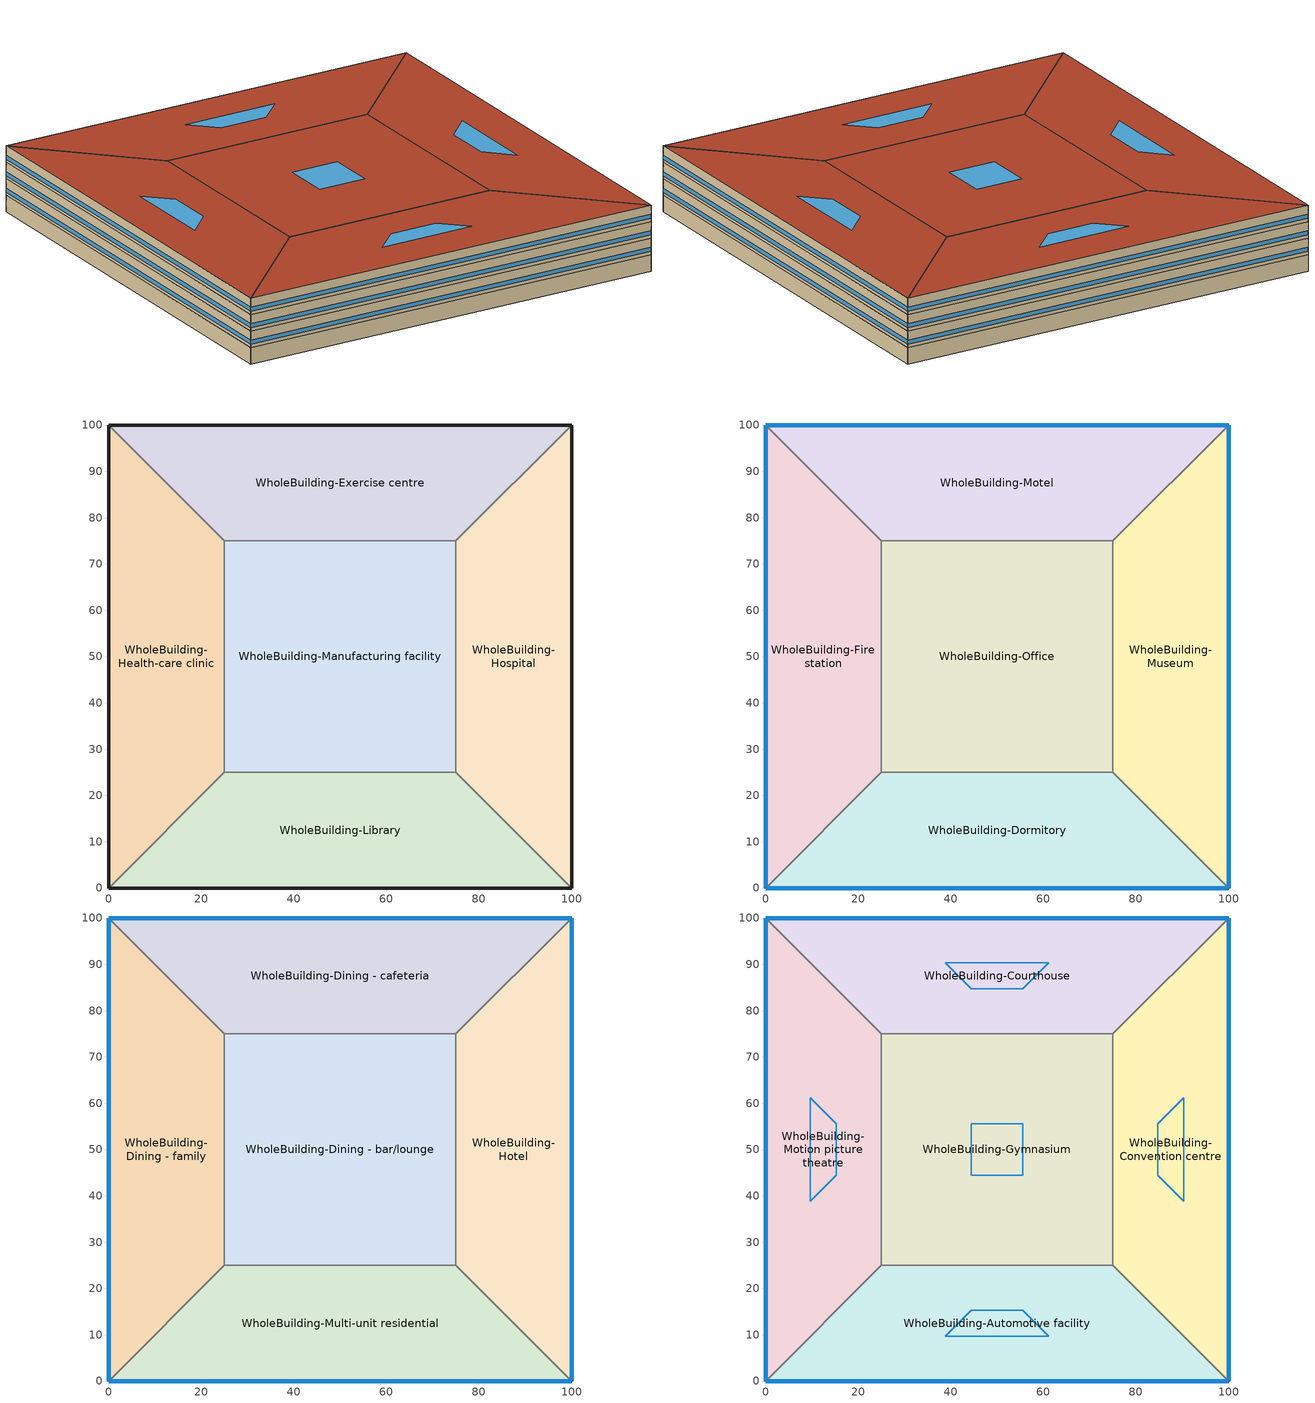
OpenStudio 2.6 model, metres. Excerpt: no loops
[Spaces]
WholeBuilding-Health-care clinic
 floor ground: 0,0 0,100 25,75 25,25 z0
 wall ground: 0,100 0,0 z0:3.8
 wall to WholeBuilding-Exercise centre: 25,75 0,100 z0:3.8
 wall to WholeBuilding-Manufacturing facility: 25,25 25,75 z0:3.8
 wall to WholeBuilding-Library: 0,0 25,25 z0:3.8
WholeBuilding-Exercise centre
 floor ground: 0,100 100,100 75,75 25,75 z0
 wall ground: 100,100 0,100 z0:3.8
 wall to WholeBuilding-Hospital: 75,75 100,100 z0:3.8
 wall to WholeBuilding-Manufacturing facility: 25,75 75,75 z0:3.8
WholeBuilding-Hospital
 floor ground: 100,100 100,0 75,25 75,75 z0
 wall ground: 100,0 100,100 z0:3.8
 wall to WholeBuilding-Library: 75,25 100,0 z0:3.8
 wall to WholeBuilding-Manufacturing facility: 75,75 75,25 z0:3.8
WholeBuilding-Library
 floor ground: 100,0 0,0 25,25 75,25 z0
 wall ground: 0,0 100,0 z0:3.8
 wall to WholeBuilding-Manufacturing facility: 75,25 25,25 z0:3.8
WholeBuilding-Manufacturing facility
 floor ground: 25,25 25,75 75,75 75,25 z0
WholeBuilding-Fire station
 floor to WholeBuilding-Health-care clinic: 0,0 0,100 25,75 25,25 z3.8
 wall outside: 0,100 0,0 z3.8:7.6
 wall to WholeBuilding-Motel: 25,75 0,100 z3.8:7.6
 wall to WholeBuilding-Office: 25,25 25,75 z3.8:7.6
 wall to WholeBuilding-Dormitory: 0,0 25,25 z3.8:7.6
 window: 0,99.97 0,0.03 z4.56:5.51
WholeBuilding-Motel
 floor to WholeBuilding-Exercise centre: 0,100 100,100 75,75 25,75 z3.8
 wall outside: 100,100 0,100 z3.8:7.6
 wall to WholeBuilding-Museum: 75,75 100,100 z3.8:7.6
 wall to WholeBuilding-Office: 25,75 75,75 z3.8:7.6
 window: 99.97,100 0.03,100 z4.56:5.51
WholeBuilding-Museum
 floor to WholeBuilding-Hospital: 100,100 100,0 75,25 75,75 z3.8
 wall outside: 100,0 100,100 z3.8:7.6
 wall to WholeBuilding-Dormitory: 75,25 100,0 z3.8:7.6
 wall to WholeBuilding-Office: 75,75 75,25 z3.8:7.6
 window: 100,0.03 100,99.97 z4.56:5.51
WholeBuilding-Dormitory
 floor to WholeBuilding-Library: 100,0 0,0 25,25 75,25 z3.8
 wall outside: 0,0 100,0 z3.8:7.6
 wall to WholeBuilding-Office: 75,25 25,25 z3.8:7.6
 window: 0.03,0 99.97,0 z4.56:5.51
WholeBuilding-Office
 floor to WholeBuilding-Manufacturing facility: 25,25 25,75 75,75 75,25 z3.8
WholeBuilding-Dining - family
 floor to WholeBuilding-Fire station: 0,0 0,100 25,75 25,25 z7.6
 wall outside: 0,100 0,0 z7.6:11.4
 wall to WholeBuilding-Dining - cafeteria: 25,75 0,100 z7.6:11.4
 wall to WholeBuilding-Dining - bar/lounge: 25,25 25,75 z7.6:11.4
 wall to WholeBuilding-Multi-unit residential: 0,0 25,25 z7.6:11.4
 window: 0,99.97 0,0.03 z8.36:9.31
WholeBuilding-Dining - cafeteria
 floor to WholeBuilding-Motel: 0,100 100,100 75,75 25,75 z7.6
 wall outside: 100,100 0,100 z7.6:11.4
 wall to WholeBuilding-Hotel: 75,75 100,100 z7.6:11.4
 wall to WholeBuilding-Dining - bar/lounge: 25,75 75,75 z7.6:11.4
 window: 99.97,100 0.03,100 z8.36:9.31
WholeBuilding-Hotel
 floor to WholeBuilding-Museum: 100,100 100,0 75,25 75,75 z7.6
 wall outside: 100,0 100,100 z7.6:11.4
 wall to WholeBuilding-Multi-unit residential: 75,25 100,0 z7.6:11.4
 wall to WholeBuilding-Dining - bar/lounge: 75,75 75,25 z7.6:11.4
 window: 100,0.03 100,99.97 z8.36:9.31
WholeBuilding-Multi-unit residential
 floor to WholeBuilding-Dormitory: 100,0 0,0 25,25 75,25 z7.6
 wall outside: 0,0 100,0 z7.6:11.4
 wall to WholeBuilding-Dining - bar/lounge: 75,25 25,25 z7.6:11.4
 window: 0.03,0 99.97,0 z8.36:9.31
WholeBuilding-Dining - bar/lounge
 floor to WholeBuilding-Office: 25,25 25,75 75,75 75,25 z7.6
WholeBuilding-Motion picture theatre
 floor to WholeBuilding-Dining - family: 0,0 0,100 25,75 25,25 z11.4
 wall outside: 0,100 0,0 z11.4:15.2
 wall to WholeBuilding-Courthouse: 25,75 0,100 z11.4:15.2
 wall to WholeBuilding-Gymnasium: 25,25 25,75 z11.4:15.2
 wall to WholeBuilding-Automotive facility: 0,0 25,25 z11.4:15.2
 window: 0,99.97 0,0.03 z12.16:13.11
 roof outside: 25,25 25,75 0,100 0,0 z15.2
 skylight: 15.3,44.41 15.3,55.59 9.7,61.18 9.7,38.82 z15.2
WholeBuilding-Courthouse
 floor to WholeBuilding-Dining - cafeteria: 0,100 100,100 75,75 25,75 z11.4
 wall outside: 100,100 0,100 z11.4:15.2
 wall to WholeBuilding-Convention centre: 75,75 100,100 z11.4:15.2
 wall to WholeBuilding-Gymnasium: 25,75 75,75 z11.4:15.2
 window: 99.97,100 0.03,100 z12.16:13.11
 roof outside: 25,75 75,75 100,100 0,100 z15.2
 skylight: 44.41,84.7 55.59,84.7 61.18,90.3 38.82,90.3 z15.2
WholeBuilding-Convention centre
 floor to WholeBuilding-Hotel: 100,100 100,0 75,25 75,75 z11.4
 wall outside: 100,0 100,100 z11.4:15.2
 wall to WholeBuilding-Automotive facility: 75,25 100,0 z11.4:15.2
 wall to WholeBuilding-Gymnasium: 75,75 75,25 z11.4:15.2
 window: 100,0.03 100,99.97 z12.16:13.11
 roof outside: 75,75 75,25 100,0 100,100 z15.2
 skylight: 84.7,55.59 84.7,44.41 90.3,38.82 90.3,61.18 z15.2
WholeBuilding-Automotive facility
 floor to WholeBuilding-Multi-unit residential: 100,0 0,0 25,25 75,25 z11.4
 wall outside: 0,0 100,0 z11.4:15.2
 wall to WholeBuilding-Gymnasium: 75,25 25,25 z11.4:15.2
 window: 0.03,0 99.97,0 z12.16:13.11
 roof outside: 75,25 25,25 0,0 100,0 z15.2
 skylight: 55.59,15.3 44.41,15.3 38.82,9.7 61.18,9.7 z15.2
WholeBuilding-Gymnasium
 floor to WholeBuilding-Dining - bar/lounge: 25,25 25,75 75,75 75,25 z11.4
 roof outside: 75,25 75,75 25,75 25,25 z15.2
 skylight: 55.59,44.41 55.59,55.59 44.41,55.59 44.41,44.41 z15.2
[Schedule:Ruleset]
Name | Default Day Schedule
NECB-E-Occupancy | NECB-E-Occupancy Default
NECB-E-Lighting | NECB-E-Lighting Default
NECB-E-Electric-Equipment | NECB-E-Electric-Equipment Default
NECB-C-Electric-Equipment | NECB-C-Electric-Equipment Default
NECB-G-Occupancy | NECB-G-Occupancy Default
NECB-G-Lighting | NECB-G-Lighting Default
NECB-G-Electric-Equipment | NECB-G-Electric-Equipment Default
NECB-F-Occupancy | NECB-F-Occupancy Default
NECB-F-Lighting | NECB-F-Lighting Default
NECB-F-Electric-Equipment | NECB-F-Electric-Equipment Default
[Schedule:Day]
Clothing Schedule Summer Clothes: 24, 0, 0.5
NECB-E-Occupancy Default; NECB-E-Occupancy Default|Wkdy Day: 8, 0, 0, 9, 0, 0.2, 10, 0, 0.7, 14, 0, 0.9, 15, 0, 0.5, 16, 0, 0.9, 18, 0, 0.8, 19, 0, 0.2, 24, 0, 0
NECB-E-Occupancy Sat Day: 9, 0, 0, 13, 0, 0.2, 17, 0, 0.1, 24, 0, 0
NECB-E-Occupancy Sun|Hol Day; NECB-A-Occupancy Sat Day; NECB-A-Occupancy Sun|Hol Day: 24, 0, 0
NECB-E-Lighting Default; NECB-E-Lighting Default|Wkdy Day; NECB-E-Electric-Equipment Default; NECB-E-Electric-Equipment Default|Wkdy Day: 8, 0, 0.05, 9, 0, 0.4, 10, 0, 0.7, 18, 0, 0.9, 19, 0, 0.4, 24, 0, 0.05
NECB-E-Lighting Sat Day; NECB-E-Electric-Equipment Sat Day: 9, 0, 0.05, 10, 0, 0.5, 15, 0, 0.9, 16, 0, 0.7, 17, 0, 0.5, 24, 0, 0.05
NECB-E-Lighting Sun|Hol Day; NECB-E-Electric-Equipment Sun|Hol Day; NECB-A-Lighting Sat Day; NECB-A-Lighting Sun|Hol Day: 24, 0, 0.05
NECB-E-Thermostat Setpoint-Heating Default|Wkdy Day: 7, 0, 18, 8, 0, 20, 19, 0, 22, 24, 0, 18
NECB-E-Thermostat Setpoint-Heating Sat Day: 8, 0, 18, 9, 0, 20, 17, 0, 22, 24, 0, 18
NECB-E-Thermostat Setpoint-Heating Sun|Hol Day; NECB-A-Thermostat Setpoint-Heating Sat Day; NECB-A-Thermostat Setpoint-Heating Sun|Hol Day: 24, 0, 18
NECB-E-Thermostat Setpoint-Cooling Default|Wkdy Day: 7, 0, 35, 19, 0, 24, 24, 0, 35
NECB-E-Thermostat Setpoint-Cooling Sat Day: 8, 0, 35, 17, 0, 24, 24, 0, 35
NECB-E-Thermostat Setpoint-Cooling Sun|Hol Day; NECB-A-Thermostat Setpoint-Cooling Sat Day; NECB-A-Thermostat Setpoint-Cooling Sun|Hol Day: 24, 0, 35
NECB-C-Occupancy Default|Wkdy Day: 8, 0, 0, 9, 0, 0.1, 10, 0, 0.2, 12, 0, 0.5, 16, 0, 0.7, 17, 0, 0.8, 18, 0, 0.7, 19, 0, 0.5, 21, 0, 0.3, 24, 0, 0
NECB-C-Occupancy Sat Day: 8, 0, 0, 9, 0, 0.1, 10, 0, 0.2, 11, 0, 0.5, 12, 0, 0.6, 13, 0, 0.8, 16, 0, 0.9, 17, 0, 0.8, 18, 0, 0.7, 19, 0, 0.5, 21, 0, 0.2, 24, 0, 0
NECB-C-Occupancy Sun|Hol Day: 10, 0, 0, 11, 0, 0.1, 13, 0, 0.2, 18, 0, 0.4, 19, 0, 0.2, 24, 0, 0
NECB-C-Lighting Default|Wkdy Day; NECB-C-Lighting Sat Day; NECB-C-Electric-Equipment Default; NECB-C-Electric-Equipment Default|Wkdy Day; NECB-C-Electric-Equipment Sat Day: 8, 0, 0.05, 9, 0, 0.5, 19, 0, 0.9, 20, 0, 0.6, 21, 0, 0.5, 24, 0, 0.05
NECB-C-Lighting Sun|Hol Day; NECB-C-Electric-Equipment Sun|Hol Day: 10, 0, 0.05, 11, 0, 0.5, 18, 0, 0.9, 19, 0, 0.6, 24, 0, 0.05
NECB-C-Thermostat Setpoint-Heating Default|Wkdy Day; NECB-C-Thermostat Setpoint-Heating Sat Day: 7, 0, 18, 8, 0, 20, 21, 0, 22, 24, 0, 18
NECB-C-Thermostat Setpoint-Heating Sun|Hol Day: 9, 0, 18, 10, 0, 20, 19, 0, 22, 24, 0, 18
NECB-C-Thermostat Setpoint-Cooling Default|Wkdy Day; NECB-C-Thermostat Setpoint-Cooling Sat Day: 7, 0, 35, 21, 0, 24, 24, 0, 35
NECB-C-Thermostat Setpoint-Cooling Sun|Hol Day: 9, 0, 35, 19, 0, 24, 24, 0, 35
NECB-A-Occupancy Default|Wkdy Day: 7, 0, 0, 8, 0, 0.1, 9, 0, 0.7, 12, 0, 0.9, 14, 0, 0.5, 17, 0, 0.9, 18, 0, 0.7, 19, 0, 0.3, 23, 0, 0.1, 24, 0, 0
NECB-A-Lighting Default|Wkdy Day: 7, 0, 0.05, 8, 0, 0.3, 9, 0, 0.8, 17, 0, 0.9, 18, 0, 0.8, 19, 0, 0.5, 21, 0, 0.3, 23, 0, 0.1, 24, 0, 0.05
NECB-A-Electric-Equipment Default|Wkdy Day: 7, 0, 0.2, 8, 0, 0.3, 9, 0, 0.8, 18, 0, 0.9, 19, 0, 0.5, 21, 0, 0.3, 24, 0, 0.2
NECB-A-Electric-Equipment Sat Day; NECB-A-Electric-Equipment Sun|Hol Day: 24, 0, 0.2
NECB-A-Thermostat Setpoint-Heating Default|Wkdy Day: 6, 0, 18, 7, 0, 20, 21, 0, 22, 24, 0, 18
NECB-A-Thermostat Setpoint-Cooling Default|Wkdy Day: 6, 0, 35, 21, 0, 24, 24, 0, 35
NECB-B-Occupancy Default|Wkdy Day: 1, 0, 0.3, 2, 0, 0.1, 9, 0, 0, 10, 0, 0.1, 11, 0, 0.2, 12, 0, 0.5, 13, 0, 0.9, 14, 0, 0.8, 15, 0, 0.5, 17, 0, 0.2, 18, 0, 0.3, 19, 0, 0.6, 22, 0, 0.9, 23, 0, 0.6, 24, 0, 0.4
NECB-B-Occupancy Sat Day: 1, 0, 0.5, 2, 0, 0.3, 9, 0, 0, 10, 0, 0.1, 11, 0, 0.2, 12, 0, 0.5, 13, 0, 0.9, 14, 0, 0.8, 15, 0, 0.5, 17, 0, 0.2, 18, 0, 0.3, 19, 0, 0.6, 22, 0, 0.9, 24, 0, 0.6
NECB-B-Occupancy Sun|Hol Day: 1, 0, 0.1, 2, 0, 0.3, 10, 0, 0, 11, 0, 0.1, 12, 0, 0.4, 14, 0, 0.5, 15, 0, 0.4, 18, 0, 0.2, 19, 0, 0.5, 21, 0, 0.7, 22, 0, 0.5, 23, 0, 0.3, 24, 0, 0.1
NECB-B-Lighting Default|Wkdy Day; NECB-B-Lighting Sat Day; NECB-B-Electric-Equipment Default|Wkdy Day; NECB-B-Electric-Equipment Sat Day: 1, 0, 0.9, 2, 0, 0.5, 9, 0, 0.1, 10, 0, 0.5, 11, 0, 0.7, 24, 0, 0.9
NECB-B-Lighting Sun|Hol Day; NECB-B-Electric-Equipment Sun|Hol Day: 2, 0, 0.5, 10, 0, 0.1, 11, 0, 0.5, 23, 0, 0.9, 24, 0, 0.5
NECB-B-Thermostat Setpoint-Heating Default|Wkdy Day; NECB-B-Thermostat Setpoint-Heating Sat Day: 2, 0, 22, 8, 0, 18, 9, 0, 20, 24, 0, 22
NECB-B-Thermostat Setpoint-Heating Sun|Hol Day: 1, 0, 18, 2, 0, 22, 9, 0, 18, 10, 0, 20, 23, 0, 22, 24, 0, 18
NECB-B-Thermostat Setpoint-Cooling Default|Wkdy Day; NECB-B-Thermostat Setpoint-Cooling Sat Day: 1, 0, 24, 8, 0, 35, 24, 0, 24
NECB-B-Thermostat Setpoint-Cooling Sun|Hol Day: 9, 0, 35, 23, 0, 24, 24, 0, 35
NECB-G-Occupancy Default; NECB-G-Occupancy Default|Wkdy Day: 7, 0, 0.9, 8, 0, 0.7, 9, 0, 0.4, 17, 0, 0.3, 18, 0, 0.5, 24, 0, 0.9
NECB-G-Occupancy Sat Day; NECB-G-Occupancy Sun|Hol Day: 7, 0, 0.9, 8, 0, 0.7, 17, 0, 0.5, 18, 0, 0.7, 24, 0, 0.9
NECB-G-Lighting Default; NECB-G-Lighting Default|Wkdy Day; NECB-G-Lighting Sat Day; NECB-G-Lighting Sun|Hol Day: 1, 0, 0.3, 6, 0, 0, 7, 0, 0.2, 9, 0, 0.5, 19, 0, 0, 22, 0, 0.9, 23, 0, 0.8, 24, 0, 0.6
NECB-G-Electric-Equipment Default; NECB-G-Electric-Equipment Default|Wkdy Day; NECB-G-Electric-Equipment Sat Day; NECB-G-Electric-Equipment Sun|Hol Day: 1, 0, 0.3, 7, 0, 0.2, 9, 0, 0.8, 16, 0, 0.4, 17, 0, 0.5, 18, 0, 0.2, 20, 0, 0.9, 21, 0, 0.7, 24, 0, 0.5
NECB-G-Thermostat Setpoint-Heating Default|Wkdy Day; NECB-G-Thermostat Setpoint-Heating Sat Day; NECB-G-Thermostat Setpoint-Heating Sun|Hol Day; NECB-F-Thermostat Setpoint-Heating Default|Wkdy Day; NECB-F-Thermostat Setpoint-Heating Sat Day; NECB-F-Thermostat Setpoint-Heating Sun|Hol Day; NECB-H-Thermostat Setpoint-Heating Default|Wkdy Day; NECB-H-Thermostat Setpoint-Heating Sat Day; NECB-H-Thermostat Setpoint-Heating Sun|Hol Day: 1, 0, 22, 7, 0, 18, 8, 0, 20, 24, 0, 22
NECB-G-Thermostat Setpoint-Cooling Default|Wkdy Day; NECB-G-Thermostat Setpoint-Cooling Sat Day; NECB-G-Thermostat Setpoint-Cooling Sun|Hol Day; NECB-F-Thermostat Setpoint-Cooling Default|Wkdy Day; NECB-F-Thermostat Setpoint-Cooling Sat Day; NECB-F-Thermostat Setpoint-Cooling Sun|Hol Day; NECB-H-Thermostat Setpoint-Cooling Default|Wkdy Day; NECB-H-Thermostat Setpoint-Cooling Sat Day; NECB-H-Thermostat Setpoint-Cooling Sun|Hol Day: 24, 0, 24
NECB-F-Occupancy Default; NECB-F-Occupancy Default|Wkdy Day: 7, 0, 0.9, 8, 0, 0.7, 10, 0, 0.4, 16, 0, 0.2, 17, 0, 0.3, 20, 0, 0.5, 22, 0, 0.7, 23, 0, 0.8, 24, 0, 0.9
NECB-F-Occupancy Sat Day: 1, 0, 0.7, 7, 0, 0.9, 8, 0, 0.7, 10, 0, 0.5, 18, 0, 0.3, 19, 0, 0.5, 22, 0, 0.6, 24, 0, 0.7
NECB-F-Occupancy Sun|Hol Day: 1, 0, 0.8, 9, 0, 0.7, 12, 0, 0.5, 14, 0, 0.3, 17, 0, 0.2, 18, 0, 0.3, 20, 0, 0.4, 22, 0, 0.6, 24, 0, 0.8
NECB-F-Lighting Default; NECB-F-Lighting Default|Wkdy Day; NECB-F-Electric-Equipment Default; NECB-F-Electric-Equipment Default|Wkdy Day: 1, 0, 0.3, 3, 0, 0.2, 6, 0, 0.1, 7, 0, 0.2, 8, 0, 0.4, 9, 0, 0.5, 11, 0, 0.4, 12, 0, 0.3, 19, 0, 0.2, 20, 0, 0.6, 21, 0, 0.8, 22, 0, 0.9, 23, 0, 0.8, 24, 0, 0.6
NECB-F-Lighting Sat Day; NECB-F-Electric-Equipment Sat Day: 1, 0, 0.3, 3, 0, 0.2, 7, 0, 0.1, 9, 0, 0.3, 11, 0, 0.4, 12, 0, 0.3, 19, 0, 0.2, 20, 0, 0.6, 23, 0, 0.7, 24, 0, 0.6
NECB-F-Lighting Sun|Hol Day; NECB-F-Electric-Equipment Sun|Hol Day: 3, 0, 0.3, 7, 0, 0.2, 8, 0, 0.3, 10, 0, 0.4, 14, 0, 0.3, 19, 0, 0.2, 20, 0, 0.5, 21, 0, 0.7, 22, 0, 0.8, 23, 0, 0.6, 24, 0, 0.5
NECB-H-Occupancy Default|Wkdy Day; NECB-H-Occupancy Sat Day; NECB-H-Occupancy Sun|Hol Day; NECB-H-Lighting Default|Wkdy Day; NECB-H-Lighting Sat Day; NECB-H-Lighting Sun|Hol Day; NECB-H-Electric-Equipment Default|Wkdy Day; NECB-H-Electric-Equipment Sat Day; NECB-H-Electric-Equipment Sun|Hol Day: 24, 0, 0.9
[Schedule:Rule] Date Specification Type=DateRange; Start Month=1; Start Day=1; End Month=12; End Day=31
Name | Schedule Ruleset | Rule Order | Day Schedule | Apply Monday | Apply Tuesday | Apply Wednesday | Apply Thursday | Apply Friday | Apply Saturday | Apply Sunday
Schedule Rule 2 | NECB-E-Occupancy | 2 | NECB-E-Occupancy Default|Wkdy Day | Yes | Yes | Yes | Yes | Yes
Schedule Rule 3 | NECB-E-Occupancy | 1 | NECB-E-Occupancy Sat Day |  |  |  |  |  | Yes
Schedule Rule 4 | NECB-E-Occupancy | 0 | NECB-E-Occupancy Sun|Hol Day |  |  |  |  |  |  | Yes
Schedule Rule 5 | NECB-E-Lighting | 2 | NECB-E-Lighting Default|Wkdy Day | Yes | Yes | Yes | Yes | Yes
Schedule Rule 6 | NECB-E-Lighting | 1 | NECB-E-Lighting Sat Day |  |  |  |  |  | Yes
Schedule Rule 7 | NECB-E-Lighting | 0 | NECB-E-Lighting Sun|Hol Day |  |  |  |  |  |  | Yes
Schedule Rule 8 | NECB-E-Electric-Equipment | 2 | NECB-E-Electric-Equipment Default|Wkdy Day | Yes | Yes | Yes | Yes | Yes
Schedule Rule 9 | NECB-E-Electric-Equipment | 1 | NECB-E-Electric-Equipment Sat Day |  |  |  |  |  | Yes
Schedule Rule 10 | NECB-E-Electric-Equipment | 0 | NECB-E-Electric-Equipment Sun|Hol Day |  |  |  |  |  |  | Yes
Schedule Rule 23 | NECB-C-Electric-Equipment | 2 | NECB-C-Electric-Equipment Default|Wkdy Day | Yes | Yes | Yes | Yes | Yes
Schedule Rule 24 | NECB-C-Electric-Equipment | 1 | NECB-C-Electric-Equipment Sat Day |  |  |  |  |  | Yes
Schedule Rule 25 | NECB-C-Electric-Equipment | 0 | NECB-C-Electric-Equipment Sun|Hol Day |  |  |  |  |  |  | Yes
Schedule Rule 62 | NECB-G-Occupancy | 2 | NECB-G-Occupancy Default|Wkdy Day | Yes | Yes | Yes | Yes | Yes
Schedule Rule 63 | NECB-G-Occupancy | 1 | NECB-G-Occupancy Sat Day |  |  |  |  |  | Yes
Schedule Rule 64 | NECB-G-Occupancy | 0 | NECB-G-Occupancy Sun|Hol Day |  |  |  |  |  |  | Yes
Schedule Rule 65 | NECB-G-Lighting | 2 | NECB-G-Lighting Default|Wkdy Day | Yes | Yes | Yes | Yes | Yes
Schedule Rule 66 | NECB-G-Lighting | 1 | NECB-G-Lighting Sat Day |  |  |  |  |  | Yes
Schedule Rule 67 | NECB-G-Lighting | 0 | NECB-G-Lighting Sun|Hol Day |  |  |  |  |  |  | Yes
Schedule Rule 68 | NECB-G-Electric-Equipment | 2 | NECB-G-Electric-Equipment Default|Wkdy Day | Yes | Yes | Yes | Yes | Yes
Schedule Rule 69 | NECB-G-Electric-Equipment | 1 | NECB-G-Electric-Equipment Sat Day |  |  |  |  |  | Yes
Schedule Rule 70 | NECB-G-Electric-Equipment | 0 | NECB-G-Electric-Equipment Sun|Hol Day |  |  |  |  |  |  | Yes
Schedule Rule 77 | NECB-F-Occupancy | 2 | NECB-F-Occupancy Default|Wkdy Day | Yes | Yes | Yes | Yes | Yes
Schedule Rule 78 | NECB-F-Occupancy | 1 | NECB-F-Occupancy Sat Day |  |  |  |  |  | Yes
Schedule Rule 79 | NECB-F-Occupancy | 0 | NECB-F-Occupancy Sun|Hol Day |  |  |  |  |  |  | Yes
Schedule Rule 80 | NECB-F-Lighting | 2 | NECB-F-Lighting Default|Wkdy Day | Yes | Yes | Yes | Yes | Yes
Schedule Rule 81 | NECB-F-Lighting | 1 | NECB-F-Lighting Sat Day |  |  |  |  |  | Yes
Schedule Rule 82 | NECB-F-Lighting | 0 | NECB-F-Lighting Sun|Hol Day |  |  |  |  |  |  | Yes
Schedule Rule 83 | NECB-F-Electric-Equipment | 2 | NECB-F-Electric-Equipment Default|Wkdy Day | Yes | Yes | Yes | Yes | Yes
Schedule Rule 84 | NECB-F-Electric-Equipment | 1 | NECB-F-Electric-Equipment Sat Day |  |  |  |  |  | Yes
Schedule Rule 85 | NECB-F-Electric-Equipment | 0 | NECB-F-Electric-Equipment Sun|Hol Day |  |  |  |  |  |  | Yes
